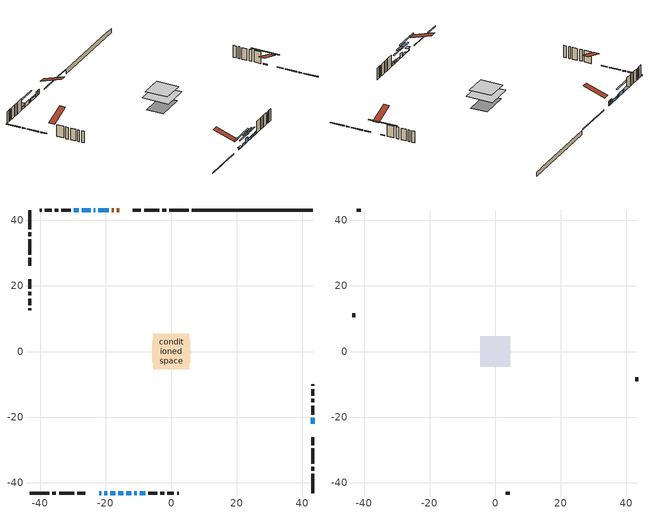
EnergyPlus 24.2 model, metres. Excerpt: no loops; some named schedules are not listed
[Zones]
conditioned space
 floor adiabatic (AdiabaticFloorConstruction): -5.43,-5.43 -5.43,5.43 5.43,5.43 5.43,-5.43 z2.9
 floor foundation (Slab1 construction): -5.84,-3.41 -5.84,3.41 5.84,3.41 5.84,-3.41 z-1.37
 wall outside (RimJoist1 construction): 5.3,43.2 -0.58,43.2 / -43.2,-43.2 -37.32,-43.2 / -43.2,43.2 -43.2,37.32 / 43.2,-43.2 43.2,-37.32 z0.46:0.76
 wall outside (RimJoist2 construction): -1.51,43.2 -2.7,43.2 / -36.39,-43.2 -35.2,-43.2 / -43.2,36.39 -43.2,35.2 / 43.2,-36.39 43.2,-35.2 z0.46:0.76
 wall outside (RimJoist3 construction): -3.63,43.2 -8.32,43.2 / -34.27,-43.2 -29.59,-43.2 / -43.2,34.27 -43.2,29.59 / 43.2,-34.27 43.2,-29.59 z0.46:0.76
 wall outside (RimJoist4 construction): -9.24,43.2 -11.68,43.2 / -28.66,-43.2 -26.22,-43.2 / -43.2,28.66 -43.2,26.22 / 43.2,-28.66 43.2,-26.22 z0.46:0.76
 wall outside (AdiabaticWallConstruction 1): -15.9,43.2 -16.63,43.2 / -17.56,43.2 -18.2,43.2 z0.46:2.49
 wall outside (AdiabaticWallConstruction): -22.01,-43.2 -21.44,-43.2 z0.46:1.02; -19.13,43.2 -22.28,43.2 / -18.67,-43.2 -17.05,-43.2 / -28.21,43.2 -29.78,43.2 / -9.58,-43.2 -8,-43.2 z0.46:1.32; 43.2,-22.01 43.2,-20.28 z0.46:0.77; -20.52,-43.2 -19.6,-43.2 z0.46:0.82; -16.12,-43.2 -14.65,-43.2 z0.46:2.44; -13.72,-43.2 -12.19,-43.2 z0.46:1.43; -23.21,43.2 -23.61,43.2 z0.46:1.68; -24.54,43.2 -27.28,43.2 z0.46:1.98; -11.27,-43.2 -10.5,-43.2 z0.46:1.22
 wall outside (Wall1 construction): -30.71,43.2 -33.57,43.2 / -7.07,-43.2 -4.22,-43.2 / -43.2,22 -43.2,19.15 / 43.2,-19.35 43.2,-16.5 z0.46:5.34
 wall outside (Wall2 construction): -34.5,43.2 -35.61,43.2 / -3.29,-43.2 -2.18,-43.2 / -43.2,18.22 -43.2,17.11 / 43.2,-15.57 43.2,-14.45 z0.46:5.34
 wall outside (Wall3 construction): -36.54,43.2 -38.61,43.2 / -1.25,-43.2 0.83,-43.2 / -43.2,16.18 -43.2,14.11 / 43.2,-13.53 43.2,-11.45 z0.46:5.34
 wall outside (Wall4 construction): -39.54,43.2 -40.13,43.2 / 1.76,-43.2 2.34,-43.2 / -43.2,13.18 -43.2,12.59 / 43.2,-10.52 43.2,-9.94 z0.46:5.34
 wall foundation (FoundationWall1 construction): 6.23,43.2,-1.37 6.23,43.2,0.46 39.51,43.2,0.46 39.51,43.2,0.23 43.2,43.2,0.23 43.2,43.2,-1.37
 window (WindowConstruction 8): -22,-43.2 -21.45,-43.2 z0.46:1.02
 window (WindowConstruction 7): -19.13,43.2 -22.28,43.2 z0.46:1.32
 window (WindowConstruction 10): 43.2,-22 43.2,-20.28 z0.46:0.76
 window (WindowConstruction 11): -20.52,-43.2 -19.6,-43.2 z0.46:0.82
 window (WindowConstruction): -18.67,-43.2 -17.05,-43.2 z0.46:1.32
 window (WindowConstruction 1): -16.12,-43.2 -14.65,-43.2 z0.46:2.44
 window (WindowConstruction 2): -13.72,-43.2 -12.2,-43.2 z0.46:1.43
 window (WindowConstruction 9): -23.21,43.2 -23.61,43.2 z0.46:1.68
 window (WindowConstruction 3): -24.54,43.2 -27.28,43.2 z0.46:1.98
 window (WindowConstruction 4): -28.21,43.2 -29.78,43.2 z0.46:1.32
 window (WindowConstruction 5): -11.27,-43.2 -10.5,-43.2 z0.46:1.22
 window (WindowConstruction 6): -9.58,-43.2 -8,-43.2 z0.46:1.32
 door (Door): -15.9,43.2 -16.63,43.2 z0.46:2.49
 door (Door 1): -17.56,43.2 -18.2,43.2 z0.46:2.49
 ceiling adiabatic (AdiabaticFloorConstruction): 5.43,-5.43 5.43,5.43 -5.43,5.43 -5.43,-5.43 z2.9
attic - vented
 floor to conditioned space (Floor1 construction Reversed): -4.59,-4.59 -4.59,4.59 4.59,4.59 4.59,-4.59 z5.34
 wall outside (Wall5 construction): -41.06,43.2 -42.27,43.2 / 3.27,-43.2 4.49,-43.2 / -43.2,11.66 -43.2,10.44 / 43.2,-9.01 43.2,-7.79 z0.46:5.34
 roof outside (Roof1 construction): -14.97,43.2,5.34 -14.97,34.26,8.32 -12.61,34.26,8.32 -12.61,43.2,5.34; -22.93,-43.2,5.34 -22.93,-34.26,8.32 -25.29,-34.26,8.32 -25.29,-43.2,5.34; -43.2,22.93,5.34 -34.26,22.93,8.32 -34.26,25.29,8.32 -43.2,25.29,5.34; 43.2,-22.93,5.34 34.26,-22.93,8.32 34.26,-25.29,8.32 43.2,-25.29,5.34
shading: -20.84,-43.2 -22.61,-43.2 -22.61,-44.42 -20.84,-44.42 z1.63; -22.48,43.2 -18.93,43.2 -18.93,43.61 -22.48,43.61 z1.52; 43.2,-15.2 43.2,-27.09 43.61,-27.09 43.61,-15.2 z5.85; -14.52,-43.2 -25.6,-43.2 -25.6,-43.61 -14.52,-43.61 z5.9; -14.41,-43.2 -21.31,-43.2 -21.31,-43.61 -14.41,-43.61 z3.96; -12.01,-43.2 -18.76,-43.2 -18.76,-43.61 -12.01,-43.61 z5.08; -9.56,-43.2 -16.36,-43.2 -16.36,-43.61 -9.56,-43.61 z4.07; -29.92,43.2 -21.9,43.2 -21.9,43.61 -29.92,43.61 z4.62; -30.39,43.2 -27.6,43.2 -27.6,44.42 -30.39,44.42 z1.93; -10.3,-43.2 -11.47,-43.2 -11.47,-43.61 -10.3,-43.61 z1.42; -7.8,-43.2 -9.78,-43.2 -9.78,-43.61 -7.8,-43.61 z1.52
[Building]
Building 1: Terrain=Suburbs
[Site:Location]
Edmonton Intl AP_AB: Latitude {deg}=53.31; Longitude {deg}=-113.58; Time Zone {hr}=-7; Elevation {m}=723; Keep Site Location Information=Yes
[Site:GroundTemperature:Shallow]
-1.56185, -3.61833, -3.78302, -2.80711, 1.11059, 5.01004, 8.39065, 10.5322, 10.7141, 8.97234, 5.67794, 1.89811
[Site:WaterMainsTemperature]
Calculation Method=Schedule; Temperature Schedule=mains temperature schedule
[Material] Roughness=Rough; Thermal Absorptance=0.9
Name | Thickness {m} | Conductivity {W/m-K} | Density {kg/m3} | Specific Heat {J/kg-K} | Solar Absorptance | Visible Absorptance
asphalt or fiberglass shingles | 0.00635 | 0.162714 | 1121.4 | 1465.45 | 0.4 | 0.4
ceiling loosefill ins | 0.169333 | 0.0480833 | 16.02 | 1046.75 | 0.7 | 0.7
ceiling stud and cavity | 0.1397 | 0.547142 | 65.682 | 1177.47 | 0.7 | 0.7
concrete 4.0 in. | 0.1016 | 1.803125 | 2242.8 | 837.4 | 0.7 | 0.7
concrete 8.0 in. | 0.2032 | 1.803125 | 2242.8 | 837.4 | 0.7 | 0.7
door material | 0.04445 | 0.188738 | 512.64 | 1214.23 | 0.7 | 0.7
door material 1 | 0.04445 | 0.053851 | 512.64 | 1214.23 | 0.7 | 0.7
exterior vertical ins | 0.00222023 | 0.029427 | 32.04 | 1214.23 | 0.7 | 0.7
floor covering | 0.0127 | 0.0433444 | 54.468 | 1339.84 | 0.6 | 0.6
floor rigid ins; wall rigid ins | 0.512978 | 0.029427 | 32.04 | 1214.23 | 0.7 | 0.7
floor stud and cavity | 0.1397 | 1.75129 | 37.0049 | 1207.88 | 0.7 | 0.7
furniture material conditioned space 1 | 0.1524 | 0.115458 | 640.8 | 1214.23 | 0.6 | 0.6
gypsum board | 0.0127 | 0.160291 | 801 | 837.4 | 0.6 | 0.6
gypsum board 1 | 0.0127 | 0.160291 | 801 | 837.4 | 0.7 | 0.7
osb sheathing 0.5 in. | 0.0127 | 0.115458 | 512.64 | 1214.23 | 0.7 | 0.7
osb sheathing 0.75 in. | 0.01905 | 0.115458 | 512.64 | 1214.23 | 0.7 | 0.7
osb sheathing 2.0 in. | 0.0508 | 0.115458 | 512.64 | 1214.23 | 0.7 | 0.7
rim joist rigid ins | 0.051816 | 0.029427 | 32.04 | 1214.23 | 0.7 | 0.7
rim joist stud and cavity | 0.0508 | 0.0451784 | 125.044 | 1163.47 | 0.6 | 0.6
rim joist stud and cavity 1 | 0.0508 | 0.0423281 | 125.044 | 1163.47 | 0.6 | 0.6
rim joist stud and cavity 2 | 0.0508 | 0.0315101 | 125.044 | 1163.47 | 0.6 | 0.6
rim joist stud and cavity 3 | 0.0508 | 0.0297859 | 125.044 | 1163.47 | 0.6 | 0.6
wall stud and cavity | 0.1397 | 0.101326 | 139.0536 | 1170.24 | 0.7 | 0.7
wall stud and cavity 1 | 0.1397 | 0.097828 | 139.0536 | 1170.24 | 0.7 | 0.7
wall stud and cavity 2 | 0.1397 | 0.102903 | 139.0536 | 1170.24 | 0.7 | 0.7
wall stud and cavity 3 | 0.1397 | 0.112378 | 139.0536 | 1170.24 | 0.7 | 0.7
wall stud and cavity 4 | 0.0889 | 6.1454 | 50.32683 | 1063.81 | 0.6 | 0.6
wall stud and cavity 5 | 0.0889 | 0.380278 | 52.3479 | 1209.89 | 0.7 | 0.7
wall stud and cavity 6 | 0.0889 | 0.391764 | 83.0341 | 1211.67 | 0.7 | 0.7
wood siding | 0.0254 | 0.102417 | 544.68 | 1172.36 | 0.4 | 0.4
wood siding 1 | 0.00254 | 0.102417 | 544.68 | 1172.36 | 0.4 | 0.4
wood siding 2; wood siding 3; wood siding 4 | 0.0254 | 0.102417 | 544.68 | 1172.36 | 0.7 | 0.7
[WindowMaterial:SimpleGlazingSystem]
Name | U-Factor {W/m2-K} | Solar Heat Gain Coefficient
WindowMaterial | 4.19945 | 0.54
WindowMaterial 1 | 2.99003 | 0.58
WindowMaterial 2 | 4.775198 | 0.67
WindowMaterial 3 | 2.36148 | 0.65
WindowMaterial 4 | 4.837656 | 0.67
WindowMaterial 5 | 3.30573 | 0.61
WindowMaterial 6 | 5.1119 | 0.64
WindowMaterial 7 | 3.30687 | 0.6
WindowMaterial 8 | 6.742625 | 0.55
WindowMaterial 9 | 5.90966 | 0.46
[Construction]
AdiabaticFloorConstruction: floor stud and cavity, floor rigid ins, osb sheathing 0.75 in., floor covering
AdiabaticWallConstruction: wood siding 3, wall rigid ins, wall stud and cavity 5, gypsum board
AdiabaticWallConstruction 1: wood siding 4, wall rigid ins, wall stud and cavity 5, gypsum board
Door: door material
Door 1: door material 1
Floor1 construction Reversed: gypsum board, ceiling stud and cavity, ceiling loosefill ins
FoundationWall1 construction: concrete 8.0 in., gypsum board 1
furniture construction conditioned space 1: furniture material conditioned space 1
PartitionWallConstruction: gypsum board, wall stud and cavity 6, gypsum board
RimJoist1 construction: wood siding 2, osb sheathing 2.0 in., rim joist stud and cavity
RimJoist2 construction: wood siding 2, rim joist rigid ins, osb sheathing 2.0 in., rim joist stud and cavity 1
RimJoist3 construction: wood siding 2, osb sheathing 2.0 in., rim joist stud and cavity 2
RimJoist4 construction: wood siding 2, osb sheathing 2.0 in., rim joist stud and cavity 3
Roof1 construction: asphalt or fiberglass shingles
Slab1 construction: concrete 4.0 in.
Wall1 construction: wood siding, osb sheathing 0.5 in., wall stud and cavity, gypsum board
Wall2 construction: wood siding, osb sheathing 0.5 in., wall stud and cavity 1, gypsum board
Wall3 construction: wood siding, osb sheathing 0.5 in., wall stud and cavity 2, gypsum board
Wall4 construction: wood siding, osb sheathing 0.5 in., wall stud and cavity 3, gypsum board
Wall5 construction: wood siding 1, wall stud and cavity 4
WindowConstruction: WindowMaterial
WindowConstruction 1: WindowMaterial 1
WindowConstruction 10: WindowMaterial 8
WindowConstruction 11: WindowMaterial 9
WindowConstruction 2: WindowMaterial 2
WindowConstruction 3: WindowMaterial 3
WindowConstruction 4; WindowConstruction 6; WindowConstruction 7: WindowMaterial 4
WindowConstruction 5: WindowMaterial 5
WindowConstruction 8: WindowMaterial 6
WindowConstruction 9: WindowMaterial 7
[Zone] Multiplier=1; Part of Total Floor Area=Yes
Name | Volume {m3}
attic - vented | 40.7934
conditioned space | 477.6
[Space]
Name | Zone | Volume {m3}
attic - vented 1 | attic - vented | 40.7934
conditioned space 1 | conditioned space | 477.6
[ZoneInfiltration:EffectiveLeakageArea]
infil attic - vented 1: Zone or Space=attic - vented 1; Schedule=Always On Discrete; Effective Air Leakage Area {cm2}=2932.17; Stack Coefficient=0.000546413; Wind Coefficient=1.57936e-05
[ZoneMixing]
whole house fan mix: Zone or Space=attic - vented; Schedule=Always On Continuous; Design Flow Rate Calculation Method=Flow/Zone; Design Flow Rate {m3/s}=0; Source Zone or Space=conditioned space
[SurfaceProperty:ExposedFoundationPerimeter]
Slab1: Exposed Perimeter Calculation Method=TotalExposedPerimeter; Total Exposed Perimeter {m}=36.972
[InternalMass] Zone or ZoneList=conditioned space; Space or SpaceList=conditioned space 1
Name | Construction | Surface Area {m2}
furniture mass conditioned space 1 | furniture construction conditioned space 1 | 78.9321
partition wall mass | PartitionWallConstruction | 197.33
[Lights]
interior lighting: Zone or ZoneList or Space or SpaceList=conditioned space 1; Schedule=interior lighting schedule; Design Level Calculation Method=LightingLevel; Lighting Level {W}=343.2; Return Air Fraction=0; Fraction Radiant=0.6; Fraction Visible=0.2; Fraction Replaceable=1
[People]
occupants: Zone or ZoneList or Space or SpaceList=conditioned space 1; Number of People Schedule=occupants schedule; Number of People Calculation Method=People; Number of People=3; Fraction Radiant=0.314171; Sensible Heat Fraction=0.56303; Activity Level Schedule=occupants activity schedule; Carbon Dioxide Generation Rate {m3/s-W}=0; Enable ASHRAE 55 Comfort Warnings=No; Mean Radiant Temperature Calculation Type=EnclosureAveraged
[ElectricEquipment] Zone or ZoneList or Space or SpaceList=conditioned space 1; Design Level Calculation Method=EquipmentLevel
Name | Schedule | Design Level {W} | Fraction Latent | Fraction Radiant | Fraction Lost
clothes dryer | clothes dryer schedule | 140.772 | 0.015 | 0.081 | 0.85
clothes washer | clothes washer schedule | 32.1985 | 0.03 | 0.162 | 0.7
cooking range | cooking range schedule | 215.147 | 0.08 | 0.432 | 0.2
dishwasher | dishwasher schedule | 66.8632 | 0.3 | 0.18 | 0.4
fridge | fridge schedule | 72.9452 | 0 | 0.6 | 0
mech vent bath fan 0 | mech vent bath fan 0 schedule | 50.2 | 0 | 0 | 1
mech vent bath fan 1 | mech vent bath fan 1 schedule | 50.2 | 0 | 0 | 1
mech vent house fan | mech vent house fan schedule | 0 | 0 | 0 | 1
mech vent house fan cfis | mech vent house fan cfis schedule | 0 | 0 | 0 | 0
mech vent range fan 0 | mech vent range fan 0 schedule | 57 | 0 | 0 | 1
misc plug loads | misc plug loads schedule | 494.7 | 0.045 | 0.513 | 0.1
whole house fan | Always On Discrete | 0 | 0 | 0 | 1
[OtherEquipment] Zone or ZoneList or Space or SpaceList=conditioned space 1; Design Level Calculation Method=EquipmentLevel
Name | Fuel Type | Schedule | Design Level {W} | Fraction Latent | Fraction Radiant | Fraction Lost
clothes dryer 1 | Electricity | clothes dryer schedule | 0 | 0.015 | 0.081 | 0.85
cooking range 1 | Electricity | cooking range schedule | 0 | 0.08 | 0.432 | 0.2
general water use latent | None | general water use schedule | 62.594 | 1 | 0 | 0
general water use sensible | None | general water use schedule | -61.6891 | 0 | 0.6 | 0
mech vent house fan latent load | None | Always On Discrete | 0 | 1 | 0 | 0
mech vent house fan sensible load | None | Always On Discrete | 0 | 0 | 0 | 0
water heater energy adjustment1 | NaturalGas | Always On Discrete | 0.01 | 0 | 0 | 1
[ZoneInfiltration:DesignFlowRate] Zone or ZoneList or Space or SpaceList=conditioned space 1; Schedule=Always On Discrete; Design Flow Rate Calculation Method=Flow/Zone; Design Flow Rate {m3/s}=0
infil flow; natural vent flow; whole house fan flow
[Foundation:Kiva]
Foundation Kiva 1: Initial Indoor Air Temperature {C}=18; Wall Height Above Grade {m}=0.459974; Wall Depth Below Slab {m}=0.2032; Custom Block Material Name 1=exterior vertical ins; Custom Block Depth 1 {m}=1.82999; Custom Block X Position 1 {m}=0.2159; Custom Block Z Position 1 {m}=0
[Foundation:Kiva:Settings]
Soil Conductivity {W/m-K}=0.849921; Soil Density {kg/m3}=1842.3; Soil Specific Heat {J/kg-K}=418.7; Ground Solar Absorptivity=0.9; Ground Thermal Absorptivity=0.9; Ground Surface Roughness {m}=0.03; Far-Field Width {m}=40; Deep-Ground Boundary Condition=ZeroFlux; Deep-Ground Depth {m}=40; Minimum Cell Dimension {m}=0.2; Maximum Cell Growth Coefficient=3; Simulation Timestep=Timestep
[Exterior:Lights]
exterior lighting: Schedule=exterior lighting schedule; Design Level {W}=75.6
[Schedule:Constant]
Name | Hourly Value
Always On Continuous; mech vent house fan schedule; mech vent house fan cfis schedule; Always On Discrete | 1
occupants activity schedule | 117.228
fridge schedule | 0
[Schedule:Week:Daily]
interior lighting schedule Week Rule - Jan1-Jan27: interior lighting schedule day, interior lighting schedule day, interior lighting schedule day, interior lighting schedule day, interior lighting schedule day, interior lighting schedule day, interior lighting schedule day, interior lighting schedule default day, interior lighting schedule default day, interior lighting schedule default day, interior lighting schedule default day, interior lighting schedule default day
interior lighting schedule Week Rule - Jan28-Feb3: interior lighting schedule day, interior lighting schedule day, interior lighting schedule day, interior lighting schedule day, interior lighting schedule day 1, interior lighting schedule day 1, interior lighting schedule day 1, interior lighting schedule default day, interior lighting schedule default day, interior lighting schedule default day, interior lighting schedule default day, interior lighting schedule default day
interior lighting schedule Week Rule - Feb4-Feb24: interior lighting schedule day 1, interior lighting schedule day 1, interior lighting schedule day 1, interior lighting schedule day 1, interior lighting schedule day 1, interior lighting schedule day 1, interior lighting schedule day 1, interior lighting schedule default day, interior lighting schedule default day, interior lighting schedule default day, interior lighting schedule default day, interior lighting schedule default day
interior lighting schedule Week Rule - Feb25-Mar3: interior lighting schedule day 1, interior lighting schedule day 1, interior lighting schedule day 1, interior lighting schedule day 1, interior lighting schedule day 2, interior lighting schedule day 2, interior lighting schedule day 2, interior lighting schedule default day, interior lighting schedule default day, interior lighting schedule default day, interior lighting schedule default day, interior lighting schedule default day
interior lighting schedule Week Rule - Mar4-Mar31: interior lighting schedule day 2, interior lighting schedule day 2, interior lighting schedule day 2, interior lighting schedule day 2, interior lighting schedule day 2, interior lighting schedule day 2, interior lighting schedule day 2, interior lighting schedule default day, interior lighting schedule default day, interior lighting schedule default day, interior lighting schedule default day, interior lighting schedule default day
interior lighting schedule Week Rule - Apr1-Apr28: interior lighting schedule day 3, interior lighting schedule day 3, interior lighting schedule day 3, interior lighting schedule day 3, interior lighting schedule day 3, interior lighting schedule day 3, interior lighting schedule day 3, interior lighting schedule default day, interior lighting schedule default day, interior lighting schedule default day, interior lighting schedule default day, interior lighting schedule default day
interior lighting schedule Week Rule - Apr29-May5: interior lighting schedule day 3, interior lighting schedule day 3, interior lighting schedule day 4, interior lighting schedule day 4, interior lighting schedule day 4, interior lighting schedule day 4, interior lighting schedule day 4, interior lighting schedule default day, interior lighting schedule default day, interior lighting schedule default day, interior lighting schedule default day, interior lighting schedule default day
interior lighting schedule Week Rule - May6-May26: interior lighting schedule day 4, interior lighting schedule day 4, interior lighting schedule day 4, interior lighting schedule day 4, interior lighting schedule day 4, interior lighting schedule day 4, interior lighting schedule day 4, interior lighting schedule default day, interior lighting schedule default day, interior lighting schedule default day, interior lighting schedule default day, interior lighting schedule default day
interior lighting schedule Week Rule - May27-Jun2: interior lighting schedule day 4, interior lighting schedule day 4, interior lighting schedule day 4, interior lighting schedule day 4, interior lighting schedule day 4, interior lighting schedule day 5, interior lighting schedule day 5, interior lighting schedule default day, interior lighting schedule default day, interior lighting schedule default day, interior lighting schedule default day, interior lighting schedule default day
interior lighting schedule Week Rule - Jun3-Jun30: interior lighting schedule day 5, interior lighting schedule day 5, interior lighting schedule day 5, interior lighting schedule day 5, interior lighting schedule day 5, interior lighting schedule day 5, interior lighting schedule day 5, interior lighting schedule default day, interior lighting schedule default day, interior lighting schedule default day, interior lighting schedule default day, interior lighting schedule default day
interior lighting schedule Week Rule - Jul1-Jul28: interior lighting schedule day 6, interior lighting schedule day 6, interior lighting schedule day 6, interior lighting schedule day 6, interior lighting schedule day 6, interior lighting schedule day 6, interior lighting schedule day 6, interior lighting schedule default day, interior lighting schedule default day, interior lighting schedule default day, interior lighting schedule default day, interior lighting schedule default day
interior lighting schedule Week Rule - Jul29-Aug4: interior lighting schedule day 6, interior lighting schedule day 6, interior lighting schedule day 6, interior lighting schedule day 7, interior lighting schedule day 7, interior lighting schedule day 7, interior lighting schedule day 7, interior lighting schedule default day, interior lighting schedule default day, interior lighting schedule default day, interior lighting schedule default day, interior lighting schedule default day
interior lighting schedule Week Rule - Aug5-Aug25: interior lighting schedule day 7, interior lighting schedule day 7, interior lighting schedule day 7, interior lighting schedule day 7, interior lighting schedule day 7, interior lighting schedule day 7, interior lighting schedule day 7, interior lighting schedule default day, interior lighting schedule default day, interior lighting schedule default day, interior lighting schedule default day, interior lighting schedule default day
interior lighting schedule Week Rule - Aug26-Sep1: interior lighting schedule day 7, interior lighting schedule day 7, interior lighting schedule day 7, interior lighting schedule day 7, interior lighting schedule day 7, interior lighting schedule day 7, interior lighting schedule day 8, interior lighting schedule default day, interior lighting schedule default day, interior lighting schedule default day, interior lighting schedule default day, interior lighting schedule default day
interior lighting schedule Week Rule - Sep2-Sep29: interior lighting schedule day 8, interior lighting schedule day 8, interior lighting schedule day 8, interior lighting schedule day 8, interior lighting schedule day 8, interior lighting schedule day 8, interior lighting schedule day 8, interior lighting schedule default day, interior lighting schedule default day, interior lighting schedule default day, interior lighting schedule default day, interior lighting schedule default day
interior lighting schedule Week Rule - Sep30-Oct6: interior lighting schedule day 8, interior lighting schedule day 9, interior lighting schedule day 9, interior lighting schedule day 9, interior lighting schedule day 9, interior lighting schedule day 9, interior lighting schedule day 9, interior lighting schedule default day, interior lighting schedule default day, interior lighting schedule default day, interior lighting schedule default day, interior lighting schedule default day
interior lighting schedule Week Rule - Oct7-Oct27: interior lighting schedule day 9, interior lighting schedule day 9, interior lighting schedule day 9, interior lighting schedule day 9, interior lighting schedule day 9, interior lighting schedule day 9, interior lighting schedule day 9, interior lighting schedule default day, interior lighting schedule default day, interior lighting schedule default day, interior lighting schedule default day, interior lighting schedule default day
interior lighting schedule Week Rule - Oct28-Nov3: interior lighting schedule day 9, interior lighting schedule day 9, interior lighting schedule day 9, interior lighting schedule day 9, interior lighting schedule day 10, interior lighting schedule day 10, interior lighting schedule day 10, interior lighting schedule default day, interior lighting schedule default day, interior lighting schedule default day, interior lighting schedule default day, interior lighting schedule default day
interior lighting schedule Week Rule - Nov4-Nov24: interior lighting schedule day 10, interior lighting schedule day 10, interior lighting schedule day 10, interior lighting schedule day 10, interior lighting schedule day 10, interior lighting schedule day 10, interior lighting schedule day 10, interior lighting schedule default day, interior lighting schedule default day, interior lighting schedule default day, interior lighting schedule default day, interior lighting schedule default day
interior lighting schedule Week Rule - Nov25-Dec1: interior lighting schedule day 10, interior lighting schedule day 10, interior lighting schedule day 10, interior lighting schedule day 10, interior lighting schedule day 10, interior lighting schedule day 10, interior lighting schedule day 11, interior lighting schedule default day, interior lighting schedule default day, interior lighting schedule default day, interior lighting schedule default day, interior lighting schedule default day
interior lighting schedule Week Rule - Dec2-Dec31: interior lighting schedule day 11, interior lighting schedule day 11, interior lighting schedule day 11, interior lighting schedule day 11, interior lighting schedule day 11, interior lighting schedule day 11, interior lighting schedule day 11, interior lighting schedule default day, interior lighting schedule default day, interior lighting schedule default day, interior lighting schedule default day, interior lighting schedule default day
occupants schedule Week Rule - Jan1-Dec31: occupants schedule day, occupants schedule day, occupants schedule day, occupants schedule day, occupants schedule day, occupants schedule day, occupants schedule day, occupants schedule default day, occupants schedule default day, occupants schedule default day, occupants schedule default day, occupants schedule default day
clothes dryer schedule Week Rule - Jan1-Dec31: clothes dryer schedule day, clothes dryer schedule day, clothes dryer schedule day, clothes dryer schedule day, clothes dryer schedule day, clothes dryer schedule day, clothes dryer schedule day, clothes dryer schedule default day, clothes dryer schedule default day, clothes dryer schedule default day, clothes dryer schedule default day, clothes dryer schedule default day
clothes washer schedule Week Rule - Jan1-Dec31: clothes washer schedule day, clothes washer schedule day, clothes washer schedule day, clothes washer schedule day, clothes washer schedule day, clothes washer schedule day, clothes washer schedule day, clothes washer schedule default day, clothes washer schedule default day, clothes washer schedule default day, clothes washer schedule default day, clothes washer schedule default day
cooking range schedule Week Rule - Jan1-Dec31: cooking range schedule day, cooking range schedule day, cooking range schedule day, cooking range schedule day, cooking range schedule day, cooking range schedule day, cooking range schedule day, cooking range schedule default day, cooking range schedule default day, cooking range schedule default day, cooking range schedule default day, cooking range schedule default day
dishwasher schedule Week Rule - Jan1-Dec31: dishwasher schedule day, dishwasher schedule day, dishwasher schedule day, dishwasher schedule day, dishwasher schedule day, dishwasher schedule day, dishwasher schedule day, dishwasher schedule default day, dishwasher schedule default day, dishwasher schedule default day, dishwasher schedule default day, dishwasher schedule default day
mech vent bath fan 0 schedule Week Rule - Jan1-Dec31: mech vent bath fan 0 schedule day, mech vent bath fan 0 schedule day, mech vent bath fan 0 schedule day, mech vent bath fan 0 schedule day, mech vent bath fan 0 schedule day, mech vent bath fan 0 schedule day, mech vent bath fan 0 schedule day, mech vent bath fan 0 schedule default day, mech vent bath fan 0 schedule default day, mech vent bath fan 0 schedule default day, mech vent bath fan 0 schedule default day, mech vent bath fan 0 schedule default day
mech vent bath fan 1 schedule Week Rule - Jan1-Dec31: mech vent bath fan 1 schedule day, mech vent bath fan 1 schedule day, mech vent bath fan 1 schedule day, mech vent bath fan 1 schedule day, mech vent bath fan 1 schedule day, mech vent bath fan 1 schedule day, mech vent bath fan 1 schedule day, mech vent bath fan 1 schedule default day, mech vent bath fan 1 schedule default day, mech vent bath fan 1 schedule default day, mech vent bath fan 1 schedule default day, mech vent bath fan 1 schedule default day
mech vent range fan 0 schedule Week Rule - Jan1-Dec31: mech vent range fan 0 schedule day, mech vent range fan 0 schedule day, mech vent range fan 0 schedule day, mech vent range fan 0 schedule day, mech vent range fan 0 schedule day, mech vent range fan 0 schedule day, mech vent range fan 0 schedule day, mech vent range fan 0 schedule default day, mech vent range fan 0 schedule default day, mech vent range fan 0 schedule default day, mech vent range fan 0 schedule default day, mech vent range fan 0 schedule default day
misc plug loads schedule Week Rule - Jan1-Dec31: misc plug loads schedule day, misc plug loads schedule day, misc plug loads schedule day, misc plug loads schedule day, misc plug loads schedule day, misc plug loads schedule day, misc plug loads schedule day, misc plug loads schedule default day, misc plug loads schedule default day, misc plug loads schedule default day, misc plug loads schedule default day, misc plug loads schedule default day
general water use schedule Week Rule - Jan1-Dec31: general water use schedule day, general water use schedule day, general water use schedule day, general water use schedule day, general water use schedule day, general water use schedule day, general water use schedule day, general water use schedule default day, general water use schedule default day, general water use schedule default day, general water use schedule default day, general water use schedule default day
exterior lighting schedule Week Rule - Jan1-Jan27: exterior lighting schedule day, exterior lighting schedule day, exterior lighting schedule day, exterior lighting schedule day, exterior lighting schedule day, exterior lighting schedule day, exterior lighting schedule day, exterior lighting schedule default day, exterior lighting schedule default day, exterior lighting schedule default day, exterior lighting schedule default day, exterior lighting schedule default day
exterior lighting schedule Week Rule - Jan28-Feb3: exterior lighting schedule day, exterior lighting schedule day, exterior lighting schedule day, exterior lighting schedule day, exterior lighting schedule day 1, exterior lighting schedule day 1, exterior lighting schedule day 1, exterior lighting schedule default day, exterior lighting schedule default day, exterior lighting schedule default day, exterior lighting schedule default day, exterior lighting schedule default day
exterior lighting schedule Week Rule - Feb4-Feb24: exterior lighting schedule day 1, exterior lighting schedule day 1, exterior lighting schedule day 1, exterior lighting schedule day 1, exterior lighting schedule day 1, exterior lighting schedule day 1, exterior lighting schedule day 1, exterior lighting schedule default day, exterior lighting schedule default day, exterior lighting schedule default day, exterior lighting schedule default day, exterior lighting schedule default day
exterior lighting schedule Week Rule - Feb25-Mar3: exterior lighting schedule day 1, exterior lighting schedule day 1, exterior lighting schedule day 1, exterior lighting schedule day 1, exterior lighting schedule day 2, exterior lighting schedule day 2, exterior lighting schedule day 2, exterior lighting schedule default day, exterior lighting schedule default day, exterior lighting schedule default day, exterior lighting schedule default day, exterior lighting schedule default day
exterior lighting schedule Week Rule - Mar4-Mar31: exterior lighting schedule day 2, exterior lighting schedule day 2, exterior lighting schedule day 2, exterior lighting schedule day 2, exterior lighting schedule day 2, exterior lighting schedule day 2, exterior lighting schedule day 2, exterior lighting schedule default day, exterior lighting schedule default day, exterior lighting schedule default day, exterior lighting schedule default day, exterior lighting schedule default day
exterior lighting schedule Week Rule - Apr1-Apr28: exterior lighting schedule day 3, exterior lighting schedule day 3, exterior lighting schedule day 3, exterior lighting schedule day 3, exterior lighting schedule day 3, exterior lighting schedule day 3, exterior lighting schedule day 3, exterior lighting schedule default day, exterior lighting schedule default day, exterior lighting schedule default day, exterior lighting schedule default day, exterior lighting schedule default day
exterior lighting schedule Week Rule - Apr29-May5: exterior lighting schedule day 3, exterior lighting schedule day 3, exterior lighting schedule day 4, exterior lighting schedule day 4, exterior lighting schedule day 4, exterior lighting schedule day 4, exterior lighting schedule day 4, exterior lighting schedule default day, exterior lighting schedule default day, exterior lighting schedule default day, exterior lighting schedule default day, exterior lighting schedule default day
exterior lighting schedule Week Rule - May6-May26: exterior lighting schedule day 4, exterior lighting schedule day 4, exterior lighting schedule day 4, exterior lighting schedule day 4, exterior lighting schedule day 4, exterior lighting schedule day 4, exterior lighting schedule day 4, exterior lighting schedule default day, exterior lighting schedule default day, exterior lighting schedule default day, exterior lighting schedule default day, exterior lighting schedule default day
exterior lighting schedule Week Rule - May27-Jun2: exterior lighting schedule day 4, exterior lighting schedule day 4, exterior lighting schedule day 4, exterior lighting schedule day 4, exterior lighting schedule day 4, exterior lighting schedule day 5, exterior lighting schedule day 5, exterior lighting schedule default day, exterior lighting schedule default day, exterior lighting schedule default day, exterior lighting schedule default day, exterior lighting schedule default day
exterior lighting schedule Week Rule - Jun3-Jun30: exterior lighting schedule day 5, exterior lighting schedule day 5, exterior lighting schedule day 5, exterior lighting schedule day 5, exterior lighting schedule day 5, exterior lighting schedule day 5, exterior lighting schedule day 5, exterior lighting schedule default day, exterior lighting schedule default day, exterior lighting schedule default day, exterior lighting schedule default day, exterior lighting schedule default day
exterior lighting schedule Week Rule - Jul1-Jul28: exterior lighting schedule day 6, exterior lighting schedule day 6, exterior lighting schedule day 6, exterior lighting schedule day 6, exterior lighting schedule day 6, exterior lighting schedule day 6, exterior lighting schedule day 6, exterior lighting schedule default day, exterior lighting schedule default day, exterior lighting schedule default day, exterior lighting schedule default day, exterior lighting schedule default day
[Schedule:Year]
interior lighting schedule: interior lighting schedule Week Rule - Jan1-Jan27, 1, 1, 1, 27, interior lighting schedule Week Rule - Jan28-Feb3, 1, 28, 2, 3, interior lighting schedule Week Rule - Feb4-Feb24, 2, 4, 2, 24, interior lighting schedule Week Rule - Feb25-Mar3, 2, 25, 3, 3, interior lighting schedule Week Rule - Mar4-Mar31, 3, 4, 3, 31, interior lighting schedule Week Rule - Apr1-Apr28, 4, 1, 4, 28, interior lighting schedule Week Rule - Apr29-May5, 4, 29, 5, 5, interior lighting schedule Week Rule - May6-May26, 5, 6, 5, 26, interior lighting schedule Week Rule - May27-Jun2, 5, 27, 6, 2, interior lighting schedule Week Rule - Jun3-Jun30, 6, 3, 6, 30, interior lighting schedule Week Rule - Jul1-Jul28, 7, 1, 7, 28, interior lighting schedule Week Rule - Jul29-Aug4, 7, 29, 8, 4, interior lighting schedule Week Rule - Aug5-Aug25, 8, 5, 8, 25, interior lighting schedule Week Rule - Aug26-Sep1, 8, 26, 9, 1, interior lighting schedule Week Rule - Sep2-Sep29, 9, 2, 9, 29, interior lighting schedule Week Rule - Sep30-Oct6, 9, 30, 10, 6, interior lighting schedule Week Rule - Oct7-Oct27, 10, 7, 10, 27, interior lighting schedule Week Rule - Oct28-Nov3, 10, 28, 11, 3, interior lighting schedule Week Rule - Nov4-Nov24, 11, 4, 11, 24, interior lighting schedule Week Rule - Nov25-Dec1, 11, 25, 12, 1, interior lighting schedule Week Rule - Dec2-Dec31, 12, 2, 12, 31
occupants schedule: occupants schedule Week Rule - Jan1-Dec31, 1, 1, 12, 31
clothes dryer schedule: clothes dryer schedule Week Rule - Jan1-Dec31, 1, 1, 12, 31
clothes washer schedule: clothes washer schedule Week Rule - Jan1-Dec31, 1, 1, 12, 31
cooking range schedule: cooking range schedule Week Rule - Jan1-Dec31, 1, 1, 12, 31
dishwasher schedule: dishwasher schedule Week Rule - Jan1-Dec31, 1, 1, 12, 31
mech vent bath fan 0 schedule: mech vent bath fan 0 schedule Week Rule - Jan1-Dec31, 1, 1, 12, 31
mech vent bath fan 1 schedule: mech vent bath fan 1 schedule Week Rule - Jan1-Dec31, 1, 1, 12, 31
mech vent range fan 0 schedule: mech vent range fan 0 schedule Week Rule - Jan1-Dec31, 1, 1, 12, 31
misc plug loads schedule: misc plug loads schedule Week Rule - Jan1-Dec31, 1, 1, 12, 31
general water use schedule: general water use schedule Week Rule - Jan1-Dec31, 1, 1, 12, 31
exterior lighting schedule: exterior lighting schedule Week Rule - Jan1-Jan27, 1, 1, 1, 27, exterior lighting schedule Week Rule - Jan28-Feb3, 1, 28, 2, 3, exterior lighting schedule Week Rule - Feb4-Feb24, 2, 4, 2, 24, exterior lighting schedule Week Rule - Feb25-Mar3, 2, 25, 3, 3, exterior lighting schedule Week Rule - Mar4-Mar31, 3, 4, 3, 31, exterior lighting schedule Week Rule - Apr1-Apr28, 4, 1, 4, 28, exterior lighting schedule Week Rule - Apr29-May5, 4, 29, 5, 5, exterior lighting schedule Week Rule - May6-May26, 5, 6, 5, 26, exterior lighting schedule Week Rule - May27-Jun2, 5, 27, 6, 2, exterior lighting schedule Week Rule - Jun3-Jun30, 6, 3, 6, 30, exterior lighting schedule Week Rule - Jul1-Jul28, 7, 1, 7, 28, exterior lighting schedule Week Rule - Jul29-Aug4, 7, 29, 8, 4, exterior lighting schedule Week Rule - Aug5-Aug25, 8, 5, 8, 25, exterior lighting schedule Week Rule - Aug26-Sep1, 8, 26, 9, 1, exterior lighting schedule Week Rule - Sep2-Sep29, 9, 2, 9, 29, exterior lighting schedule Week Rule - Sep30-Oct6, 9, 30, 10, 6, exterior lighting schedule Week Rule - Oct7-Oct27, 10, 7, 10, 27, exterior lighting schedule Week Rule - Oct28-Nov3, 10, 28, 11, 3, exterior lighting schedule Week Rule - Nov4-Nov24, 11, 4, 11, 24, exterior lighting schedule Week Rule - Nov25-Dec1, 11, 25, 12, 1, exterior lighting schedule Week Rule - Dec2-Dec31, 12, 2, 12, 31
[Schedule:Compact]
mains temperature schedule: Through: 01/01, For: AllDays, Until: 24:00, 3.97167, Through: 01/02, For: AllDays, Until: 24:00, 3.90778, Through: 01/03, For: AllDays, Until: 24:00, 3.84556, Through: 01/04, For: AllDays, Until: 24:00, 3.78389, Through: 01/05, For: AllDays, Until: 24:00, 3.72278, Through: 01/06, For: AllDays, Until: 24:00, 3.66278, Through: 01/07, For: AllDays, Until: 24:00, 3.60389, Through: 01/08, For: AllDays, Until: 24:00, 3.54556, Through: 01/09, For: AllDays, Until: 24:00, 3.48833, Through: 01/10, For: AllDays, Until: 24:00, 3.43167, Through: 01/11, For: AllDays, Until: 24:00, 3.37611, Through: 01/12, For: AllDays, Until: 24:00, 3.32167, Through: 01/13, For: AllDays, Until: 24:00, 3.26833, Through: 01/14, For: AllDays, Until: 24:00, 3.21556, Through: 01/15, For: AllDays, Until: 24:00, 3.16444, Through: 01/16, For: AllDays, Until: 24:00, 3.11389, Through: 01/17, For: AllDays, Until: 24:00, 3.06444, Through: 01/18, For: AllDays, Until: 24:00, 3.01611, Through: 01/19, For: AllDays, Until: 24:00, 2.96889, Through: 01/20, For: AllDays, Until: 24:00, 2.92278, Through: 01/21, For: AllDays, Until: 24:00, 2.87722, Through: 01/22, For: AllDays, Until: 24:00, 2.83333, Through: 01/23, For: AllDays, Until: 24:00, 2.79056, Through: 01/24, For: AllDays, Until: 24:00, 2.74889, Through: 01/25, For: AllDays, Until: 24:00, 2.70833, Through: 01/26, For: AllDays, Until: 24:00, 2.66889, Through: 01/27, For: AllDays, Until: 24:00, 2.63056, Through: 01/28, For: AllDays, Until: 24:00, 2.59333, Through: 01/29, For: AllDays, Until: 24:00, 2.55778, Through: 01/30, For: AllDays, Until: 24:00, 2.52278, Through: 01/31, For: AllDays, Until: 24:00, 2.48944, Through: 02/01, For: AllDays, Until: 24:00, 2.45722, Through: 02/02, For: AllDays, Until: 24:00, 2.42611, Through: 02/03, For: AllDays, Until: 24:00, 2.39667, Through: 02/04, For: AllDays, Until: 24:00, 2.36833, Through: 02/05, For: AllDays, Until: 24:00, 2.34111, Through: 02/06, For: AllDays, Until: 24:00, 2.315, Through: 02/07, For: AllDays, Until: 24:00, 2.29056, Through: 02/08, For: AllDays, Until: 24:00, 2.26722, Through: 02/09, For: AllDays, Until: 24:00, 2.245, Through: 02/10, For: AllDays, Until: 24:00, 2.22444, Through: 02/11, For: AllDays, Until: 24:00, 2.20444, Through: 02/12, For: AllDays, Until: 24:00, 2.18667, Through: 02/13, For: AllDays, Until: 24:00, 2.17, Through: 02/14, For: AllDays, Until: 24:00, 2.15444, Through: 02/15, For: AllDays, Until: 24:00, 2.14, Through: 02/16, For: AllDays, Until: 24:00, 2.12722, Through: 02/17, For: AllDays, Until: 24:00, 2.11556, Through: 02/18, For: AllDays, Until: 24:00, 2.10556, Through: 02/19, For: AllDays, Until: 24:00, 2.09667, Through: 02/20, For: AllDays, Until: 24:00, 2.08889, Through: 02/21, For: AllDays, Until: 24:00, 2.08278, Through: 02/22, For: AllDays, Until: 24:00, 2.07833, Through: 02/23, For: AllDays, Until: 24:00, 2.07444, Through: 02/24, For: AllDays, Until: 24:00, 2.07278, Through: 02/25, For: AllDays, Until: 24:00, 2.07167, Through: 02/26, For: AllDays, Until: 24:00, 2.07222, Through: 02/27, For: AllDays, Until: 24:00, 2.07444, Through: 02/28, For: AllDays, Until: 24:00, 2.07778, Through: 03/01, For: AllDays, Until: 24:00, 2.08222, Through: 03/02, For: AllDays, Until: 24:00, 2.08833, Through: 03/03, For: AllDays, Until: 24:00, 2.09556, Through: 03/04, For: AllDays, Until: 24:00, 2.10444, Through: 03/05, For: AllDays, Until: 24:00, 2.11444, Through: 03/06, For: AllDays, Until: 24:00, 2.12556, Through: 03/07, For: AllDays, Until: 24:00, 2.13833, Through: 03/08, For: AllDays, Until: 24:00, 2.15278, Through: 03/09, For: AllDays, Until: 24:00, 2.16778, Through: 03/10, For: AllDays, Until: 24:00, 2.18444, Through: 03/11, For: AllDays, Until: 24:00, 2.20278, Through: 03/12, For: AllDays, Until: 24:00, 2.22167, Through: 03/13, For: AllDays, Until: 24:00, 2.24278, Through: 03/14, For: AllDays, Until: 24:00, 2.26444, Through: 03/15, For: AllDays, Until: 24:00, 2.28778, Through: 03/16, For: AllDays, Until: 24:00, 2.31222, Through: 03/17, For: AllDays, Until: 24:00, 2.33778, Through: 03/18, For: AllDays, Until: 24:00, 2.365, Through: 03/19, For: AllDays, Until: 24:00, 2.39333, Through: 03/20, For: AllDays, Until: 24:00, 2.42278, Through: 03/21, For: AllDays, Until: 24:00, 2.45389, Through: 03/22, For: AllDays, Until: 24:00, 2.48611, Through: 03/23, For: AllDays, Until: 24:00, 2.51889, Through: 03/24, For: AllDays, Until: 24:00, 2.55389, Through: 03/25, For: AllDays, Until: 24:00, 2.58944, Through: 03/26, For: AllDays, Until: 24:00, 2.62611, Through: 03/27, For: AllDays, Until: 24:00, 2.66444, Through: 03/28, For: AllDays, Until: 24:00, 2.70389, Through: 03/29, For: AllDays, Until: 24:00, 2.74389, Through: 03/30, For: AllDays, Until: 24:00, 2.78556, Through: 03/31, For: AllDays, Until: 24:00, 2.82833, Through: 04/01, For: AllDays, Until: 24:00, 2.87222, Through: 04/02, For: AllDays, Until: 24:00, 2.91722, Through: 04/03, For: AllDays, Until: 24:00, 2.96333, Through: 04/04, For: AllDays, Until: 24:00, 3.01056, Through: 04/05, For: AllDays, Until: 24:00, 3.05889, Through: 04/06, For: AllDays, Until: 24:00, 3.10833, Through: 04/07, For: AllDays, Until: 24:00, 3.15833, Through: 04/08, For: AllDays, Until: 24:00, 3.21, Through: 04/09, For: AllDays, Until: 24:00, 3.26222, Through: 04/10, For: AllDays, Until: 24:00, 3.31556, Through: 04/11, For: AllDays, Until: 24:00, 3.37, Through: 04/12, For: AllDays, Until: 24:00, 3.42556, Through: 04/13, For: AllDays, Until: 24:00, 3.48167, Through: 04/14, For: AllDays, Until: 24:00, 3.53889, Through: 04/15, For: AllDays, Until: 24:00, 3.59722, Through: 04/16, For: AllDays, Until: 24:00, 3.65611, Through: 04/17, For: AllDays, Until: 24:00, 3.71611, Through: 04/18, For: AllDays, Until: 24:00, 3.77667, Through: 04/19, For: AllDays, Until: 24:00, 3.83833, Through: 04/20, For: AllDays, Until: 24:00, 3.90111, Through: 04/21, For: AllDays, Until: 24:00, 3.96444, Through: 04/22, For: AllDays, Until: 24:00, 4.02833, Through: 04/23, For: AllDays, Until: 24:00, 4.09333, Through: 04/24, For: AllDays, Until: 24:00, 4.15889, Through: 04/25, For: AllDays, Until: 24:00, 4.225, Through: 04/26, For: AllDays, Until: 24:00, 4.29222, Through: 04/27, For: AllDays, Until: 24:00, 4.36, Through: 04/28, For: AllDays, Until: 24:00, 4.42833, Through: 04/29, For: AllDays, Until: 24:00, 4.49722, Through: 04/30, For: AllDays, Until: 24:00, 4.56667, Through: 05/01, For: AllDays, Until: 24:00, 4.63722, Through: 05/02, For: AllDays, Until: 24:00, 4.70833, Through: 05/03, For: AllDays, Until: 24:00, 4.77944, Through: 05/04, For: AllDays, Until: 24:00, 4.85167, Through: 05/05, For: AllDays, Until: 24:00, 4.92389, Through: 05/06, For: AllDays, Until: 24:00, 4.99722, Through: 05/07, For: AllDays, Until: 24:00, 5.07056, Through: 05/08, For: AllDays, Until: 24:00, 5.145, Through: 05/09, For: AllDays, Until: 24:00, 5.21944, Through: 05/10, For: AllDays, Until: 24:00, 5.29389, Through: 05/11, For: AllDays, Until: 24:00, 5.36944, Through: 05/12, For: AllDays, Until: 24:00, 5.445, Through: 05/13, For: AllDays, Until: 24:00, 5.52111, Through: 05/14, For: AllDays, Until: 24:00, 5.59722, Through: 05/15, For: AllDays, Until: 24:00, 5.67389, Through: 05/16, For: AllDays, Until: 24:00, 5.75056, Through: 05/17, For: AllDays, Until: 24:00, 5.82778, Through: 05/18, For: AllDays, Until: 24:00, 5.90556, Through: 05/19, For: AllDays, Until: 24:00, 5.98278, Through: 05/20, For: AllDays, Until: 24:00, 6.06056, Through: 05/21, For: AllDays, Until: 24:00, 6.13889, Through: 05/22, For: AllDays, Until: 24:00, 6.21667, Through: 05/23, For: AllDays, Until: 24:00, 6.295, Through: 05/24, For: AllDays, Until: 24:00, 6.37333, Through: 05/25, For: AllDays, Until: 24:00, 6.45222, Through: 05/26, For: AllDays, Until: 24:00, 6.53056, Through: 05/27, For: AllDays, Until: 24:00, 6.60889, Through: 05/28, For: AllDays, Until: 24:00, 6.68778, Through: 05/29, For: AllDays, Until: 24:00, 6.76611, Through: 05/30, For: AllDays, Until: 24:00, 6.84444, Through: 05/31, For: AllDays, Until: 24:00, 6.92278, Through: 06/01, For: AllDays, Until: 24:00, 7.00111, Through: 06/02, For: AllDays, Until: 24:00, 7.07944, Through: 06/03, For: AllDays, Until: 24:00, 7.15778, Through: 06/04, For: AllDays, Until: 24:00, 7.23556, Through: 06/05, For: AllDays, Until: 24:00, 7.31333, Through: 06/06, For: AllDays, Until: 24:00, 7.39056, Through: 06/07, For: AllDays, Until: 24:00, 7.46833, Through: 06/08, For: AllDays, Until: 24:00, 7.545, Through: 06/09, For: AllDays, Until: 24:00, 7.62222, Through: 06/10, For: AllDays, Until: 24:00, 7.69833, Through: 06/11, For: AllDays, Until: 24:00, 7.775, Through: 06/12, For: AllDays, Until: 24:00, 7.85056, Through: 06/13, For: AllDays, Until: 24:00, 7.92611, Through: 06/14, For: AllDays, Until: 24:00, 8.00111, Through: 06/15, For: AllDays, Until: 24:00, 8.07611, Through: 06/16, For: AllDays, Until: 24:00, 8.15056, Through: 06/17, For: AllDays, Until: 24:00, 8.22389, Through: 06/18, For: AllDays, Until: 24:00, 8.29778, Through: 06/19, For: AllDays, Until: 24:00, 8.37056, Through: 06/20, For: AllDays, Until: 24:00, 8.44278, Through: 06/21, For: AllDays, Until: 24:00, 8.51444, Through: 06/22, For: AllDays, Until: 24:00, 8.58611, Through: 06/23, For: AllDays, Until: 24:00, 8.65667, Through: 06/24, For: AllDays, Until: 24:00, 8.72667, Through: 06/25, For: AllDays, Until: 24:00, 8.79611, Through: 06/26, For: AllDays, Until: 24:00, 8.865, Through: 06/27, For: AllDays, Until: 24:00, 8.93333, Through: 06/28, For: AllDays, Until: 24:00, 9.00056, Through: 06/29, For: AllDays, Until: 24:00, 9.06778, Through: 06/30, For: AllDays, Until: 24:00, 9.13333, Through: 07/01, For: AllDays, Until: 24:00, 9.19889, Through: 07/02, For: AllDays, Until: 24:00, 9.26333, Through: 07/03, For: AllDays, Until: 24:00, 9.32722, Through: 07/04, For: AllDays, Until: 24:00, 9.39056, Through: 07/05, For: AllDays, Until: 24:00, 9.45278, Through: 07/06, For: AllDays, Until: 24:00, 9.51389, Through: 07/07, For: AllDays, Until: 24:00, 9.57444, Through: 07/08, For: AllDays, Until: 24:00, 9.63389, Through: 07/09, For: AllDays, Until: 24:00, 9.69278, Through: 07/10, For: AllDays, Until: 24:00, 9.75056, Through: 07/11, For: AllDays, Until: 24:00, 9.80778, Through: 07/12, For: AllDays, Until: 24:00, 9.86333, Through: 07/13, For: AllDays, Until: 24:00, 9.91833, Through: 07/14, For: AllDays, Until: 24:00, 9.97278, Through: 07/15, For: AllDays, Until: 24:00, 10.0256, Through: 07/16, For: AllDays, Until: 24:00, 10.0778, Through: 07/17, For: AllDays, Until: 24:00, 10.1289, Through: 07/18, For: AllDays, Until: 24:00, 10.1789, Through: 07/19, For: AllDays, Until: 24:00, 10.2278, Through: 07/20, For: AllDays, Until: 24:00, 10.2756, Through: 07/21, For: AllDays, Until: 24:00, 10.3222, Through: 07/22, For: AllDays, Until: 24:00, 10.3683, Through: 07/23, For: AllDays, Until: 24:00, 10.4128, Through: 07/24, For: AllDays, Until: 24:00, 10.4561, Through: 07/25, For: AllDays, Until: 24:00, 10.4989, Through: 07/26, For: AllDays, Until: 24:00, 10.54, Through: 07/27, For: AllDays, Until: 24:00, 10.58, Through: 07/28, For: AllDays, Until: 24:00, 10.6189, Through: 07/29, For: AllDays, Until: 24:00, 10.6567, Through: 07/30, For: AllDays, Until: 24:00, 10.6928, Through: 07/31, For: AllDays, Until: 24:00, 10.7283, Through: 08/01, For: AllDays, Until: 24:00, 10.7622, Through: 08/02, For: AllDays, Until: 24:00, 10.7956, Through: 08/03, For: AllDays, Until: 24:00, 10.8272, Through: 08/04, For: AllDays, Until: 24:00, 10.8572, Through: 08/05, For: AllDays, Until: 24:00, 10.8867, Through: 08/06, For: AllDays, Until: 24:00, 10.9144, Through: 08/07, For: AllDays, Until: 24:00, 10.9411, Through: 08/08, For: AllDays, Until: 24:00, 10.9667, Through: 08/09, For: AllDays, Until: 24:00, 10.9906, Through: 08/10, For: AllDays, Until: 24:00, 11.0133, Through: 08/11, For: AllDays, Until: 24:00, 11.035, Through: 08/12, For: AllDays, Until: 24:00, 11.055, Through: 08/13, For: AllDays, Until: 24:00, 11.0739, Through: 08/14, For: AllDays, Until: 24:00, 11.0917, Through: 08/15, For: AllDays, Until: 24:00, 11.1078, Through: 08/16, For: AllDays, Until: 24:00, 11.1228, Through: 08/17, For: AllDays, Until: 24:00, 11.1361, Through: 08/18, For: AllDays, Until: 24:00, 11.1483, Through: 08/19, For: AllDays, Until: 24:00, 11.1594, Through: 08/20, For: AllDays, Until: 24:00, 11.1689, Through: 08/21, For: AllDays, Until: 24:00, 11.1772, Through: 08/22, For: AllDays, Until: 24:00, 11.1844, Through: 08/23, For: AllDays, Until: 24:00, 11.19, Through: 08/24, For: AllDays, Until: 24:00, 11.1939, Through: 08/25, For: AllDays, Until: 24:00, 11.1967, Through: 08/26, For: AllDays, Until: 24:00, 11.1983, Through: 08/27, For: AllDays, Until: 24:00, 11.1983, Through: 08/28, For: AllDays, Until: 24:00, 11.1972, Through: 08/29, For: AllDays, Until: 24:00, 11.195, Through: 08/30, For: AllDays, Until: 24:00, 11.1911, Through: 08/31, For: AllDays, Until: 24:00, 11.1856, Through: 09/01, For: AllDays, Until: 24:00, 11.1789, Through: 09/02, For: AllDays, Until: 24:00, 11.1711, Through: 09/03, For: AllDays, Until: 24:00, 11.1617, Through: 09/04, For: AllDays, Until: 24:00, 11.1511, Through: 09/05, For: AllDays, Until: 24:00, 11.1394, Through: 09/06, For: AllDays, Until: 24:00, 11.1261, Through: 09/07, For: AllDays, Until: 24:00, 11.1111, Through: 09/08, For: AllDays, Until: 24:00, 11.0956, Through: 09/09, For: AllDays, Until: 24:00, 11.0778, Through: 09/10, For: AllDays, Until: 24:00, 11.0594, Through: 09/11, For: AllDays, Until: 24:00, 11.0394, Through: 09/12, For: AllDays, Until: 24:00, 11.0183, Through: 09/13, For: AllDays, Until: 24:00, 10.9961, Through: 09/14, For: AllDays, Until: 24:00, 10.9722, Through: 09/15, For: AllDays, Until: 24:00, 10.9472, Through: 09/16, For: AllDays, Until: 24:00, 10.9206, Through: 09/17, For: AllDays, Until: 24:00, 10.8928, Through: 09/18, For: AllDays, Until: 24:00, 10.8639, Through: 09/19, For: AllDays, Until: 24:00, 10.8339, Through: 09/20, For: AllDays, Until: 24:00, 10.8028, Through: 09/21, For: AllDays, Until: 24:00, 10.77, Through: 09/22, For: AllDays, Until: 24:00, 10.7361, Through: 09/23, For: AllDays, Until: 24:00, 10.7011, Through: 09/24, For: AllDays, Until: 24:00, 10.665, Through: 09/25, For: AllDays, Until: 24:00, 10.6272, Through: 09/26, For: AllDays, Until: 24:00, 10.5889, Through: 09/27, For: AllDays, Until: 24:00, 10.5489, Through: 09/28, For: AllDays, Until: 24:00, 10.5078, Through: 09/29, For: AllDays, Until: 24:00, 10.4661, Through: 09/30, For: AllDays, Until: 24:00, 10.4228, Through: 10/01, For: AllDays, Until: 24:00, 10.3783, Through: 10/02, For: AllDays, Until: 24:00, 10.3328, Through: 10/03, For: AllDays, Until: 24:00, 10.2861, Through: 10/04, For: AllDays, Until: 24:00, 10.2383, Through: 10/05, For: AllDays, Until: 24:00, 10.19, Through: 10/06, For: AllDays, Until: 24:00, 10.14, Through: 10/07, For: AllDays, Until: 24:00, 10.0894, Through: 10/08, For: AllDays, Until: 24:00, 10.0372, Through: 10/09, For: AllDays, Until: 24:00, 9.98444, Through: 10/10, For: AllDays, Until: 24:00, 9.93056, Through: 10/11, For: AllDays, Until: 24:00, 9.87611, Through: 10/12, For: AllDays, Until: 24:00, 9.82, Through: 10/13, For: AllDays, Until: 24:00, 9.76333, Through: 10/14, For: AllDays, Until: 24:00, 9.70611, Through: 10/15, For: AllDays, Until: 24:00, 9.64722, Through: 10/16, For: AllDays, Until: 24:00, 9.58778, Through: 10/17, For: AllDays, Until: 24:00, 9.52778, Through: 10/18, For: AllDays, Until: 24:00, 9.46667, Through: 10/19, For: AllDays, Until: 24:00, 9.40444, Through: 10/20, For: AllDays, Until: 24:00, 9.34167, Through: 10/21, For: AllDays, Until: 24:00, 9.27778, Through: 10/22, For: AllDays, Until: 24:00, 9.21333, Through: 10/23, For: AllDays, Until: 24:00, 9.14833, Through: 10/24, For: AllDays, Until: 24:00, 9.08222, Through: 10/25, For: AllDays, Until: 24:00, 9.01556, Through: 10/26, For: AllDays, Until: 24:00, 8.94833, Through: 10/27, For: AllDays, Until: 24:00, 8.88056, Through: 10/28, For: AllDays, Until: 24:00, 8.81167, Through: 10/29, For: AllDays, Until: 24:00, 8.74222, Through: 10/30, For: AllDays, Until: 24:00, 8.67222, Through: 10/31, For: AllDays, Until: 24:00, 8.60167, Through: 11/01, For: AllDays, Until: 24:00, 8.53056, Through: 11/02, For: AllDays, Until: 24:00, 8.45889, Through: 11/03, For: AllDays, Until: 24:00, 8.38667, Through: 11/04, For: AllDays, Until: 24:00, 8.31389, Through: 11/05, For: AllDays, Until: 24:00, 8.24056, Through: 11/06, For: AllDays, Until: 24:00, 8.16667, Through: 11/07, For: AllDays, Until: 24:00, 8.09278, Through: 11/08, For: AllDays, Until: 24:00, 8.01833, Through: 11/09, For: AllDays, Until: 24:00, 7.94278, Through: 11/10, For: AllDays, Until: 24:00, 7.86778, Through: 11/11, For: AllDays, Until: 24:00, 7.79167, Through: 11/12, For: AllDays, Until: 24:00, 7.71556, Through: 11/13, For: AllDays, Until: 24:00, 7.63944, Through: 11/14, For: AllDays, Until: 24:00, 7.56222, Through: 11/15, For: AllDays, Until: 24:00, 7.48556, Through: 11/16, For: AllDays, Until: 24:00, 7.40833, Through: 11/17, For: AllDays, Until: 24:00, 7.33056, Through: 11/18, For: AllDays, Until: 24:00, 7.25278, Through: 11/19, For: AllDays, Until: 24:00, 7.175, Through: 11/20, For: AllDays, Until: 24:00, 7.09722, Through: 11/21, For: AllDays, Until: 24:00, 7.01889, Through: 11/22, For: AllDays, Until: 24:00, 6.94056, Through: 11/23, For: AllDays, Until: 24:00, 6.86222, Through: 11/24, For: AllDays, Until: 24:00, 6.78389, Through: 11/25, For: AllDays, Until: 24:00, 6.705, Through: 11/26, For: AllDays, Until: 24:00, 6.62667, Through: 11/27, For: AllDays, Until: 24:00, 6.54833, Through: 11/28, For: AllDays, Until: 24:00, 6.46944, Through: 11/29, For: AllDays, Until: 24:00, 6.39111, Through: 11/30, For: AllDays, Until: 24:00, 6.31278, Through: 12/01, For: AllDays, Until: 24:00, 6.23444, Through: 12/02, For: AllDays, Until: 24:00, 6.15611, Through: 12/03, For: AllDays, Until: 24:00, 6.07833, Through: 12/04, For: AllDays, Until: 24:00, 6.00056, Through: 12/05, For: AllDays, Until: 24:00, 5.92278, Through: 12/06, For: AllDays, Until: 24:00, 5.84556, Through: 12/07, For: AllDays, Until: 24:00, 5.76833, Through: 12/08, For: AllDays, Until: 24:00, 5.69111, Through: 12/09, For: AllDays, Until: 24:00, 5.61444, Through: 12/10, For: AllDays, Until: 24:00, 5.53778, Through: 12/11, For: AllDays, Until: 24:00, 5.46222, Through: 12/12, For: AllDays, Until: 24:00, 5.38611, Through: 12/13, For: AllDays, Until: 24:00, 5.31111, Through: 12/14, For: AllDays, Until: 24:00, 5.23611, Through: 12/15, For: AllDays, Until: 24:00, 5.16167, Through: 12/16, For: AllDays, Until: 24:00, 5.08722, Through: 12/17, For: AllDays, Until: 24:00, 5.01389, Through: 12/18, For: AllDays, Until: 24:00, 4.94056, Through: 12/19, For: AllDays, Until: 24:00, 4.86778, Through: 12/20, For: AllDays, Until: 24:00, 4.79556, Through: 12/21, For: AllDays, Until: 24:00, 4.72389, Through: 12/22, For: AllDays, Until: 24:00, 4.65333, Through: 12/23, For: AllDays, Until: 24:00, 4.58278, Through: 12/24, For: AllDays, Until: 24:00, 4.51278, Through: 12/25, For: AllDays, Until: 24:00, 4.44389, Through: 12/26, For: AllDays, Until: 24:00, 4.375, Through: 12/27, For: AllDays, Until: 24:00, 4.30722, Through: 12/28, For: AllDays, Until: 24:00, 4.24, Through: 12/29, For: AllDays, Until: 24:00, 4.17333, Through: 12/30, For: AllDays, Until: 24:00, 4.10778, Through: 12/31, For: AllDays, Until: 24:00, 4.04278
